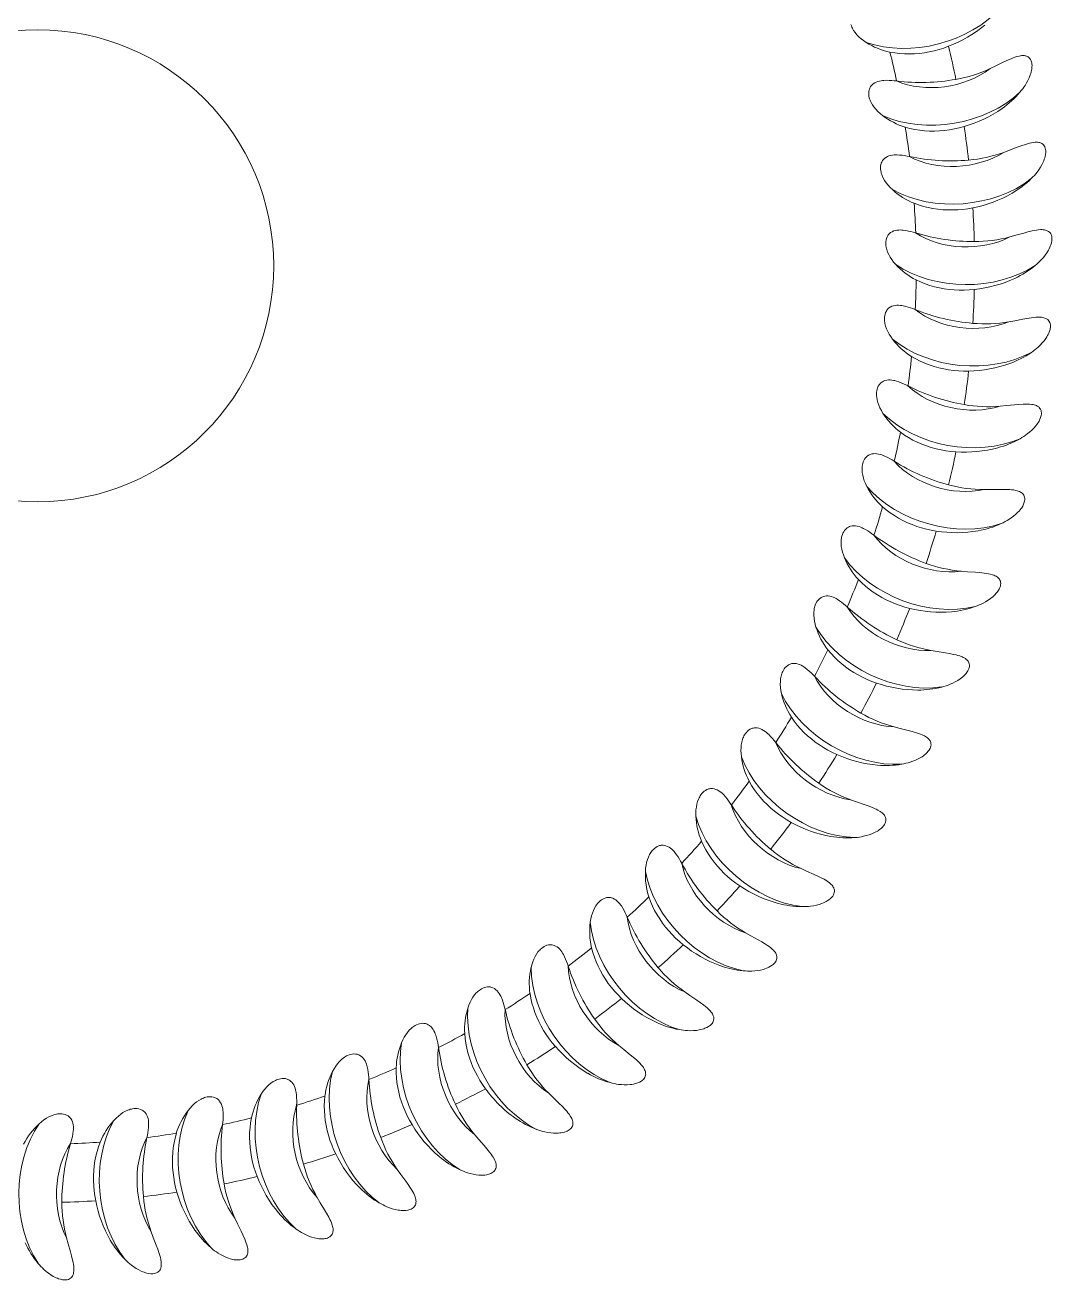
# Model space of a CAD drawing. Extents: x 89 to 513, y 1 to 440.
# Drawn here: x 447.86 to 478.71, y 159.52 to 197.23 of the extents above; entities that cross this region are included whole.
import ezdxf

# ---------------------------------------------------------------- set-up
doc = ezdxf.new("R2010")
doc.units = 0
doc.header["$LTSCALE"] = 7
doc.header["$MEASUREMENT"] = 0
doc.layers.add('8', color=252, linetype='CONTINUOUS', lineweight=15)

msp = doc.modelspace()

# ---------------------------------------------------------------- linework, layer by layer
at = {"layer": '8', "ltscale": 0.000105657}
for p, q in [((474.045, 195.547), (474.05, 195.546)), ((471.578, 177.661), (471.581, 177.658))]:
    msp.add_line(p, q, dxfattribs=at)
at = {"layer": '8', "ltscale": 0.000105788}
msp.add_line((474.431, 193.277), (474.435, 193.276), dxfattribs=at)
at = {"layer": '8', "ltscale": 0.000105541}
msp.add_line((474.618, 190.982), (474.622, 190.981), dxfattribs=at)
at = {"layer": '8', "ltscale": 0.000105795}
msp.add_line((474.604, 188.679), (474.607, 188.678), dxfattribs=at)
at = {"layer": '8', "ltscale": 0.000105772}
msp.add_line((474.389, 186.387), (474.393, 186.385), dxfattribs=at)
at = {"layer": '8', "ltscale": 0.000105599}
msp.add_line((473.975, 184.121), (473.978, 184.119), dxfattribs=at)
at = {"layer": '8', "ltscale": 0.000105629}
msp.add_line((473.365, 181.901), (473.369, 181.898), dxfattribs=at)
at = {"layer": '8', "ltscale": 0.000105635}
msp.add_line((472.564, 179.742), (472.568, 179.739), dxfattribs=at)
at = {"layer": '8', "ltscale": 0.00010566}
msp.add_line((470.415, 175.674), (470.417, 175.671), dxfattribs=at)
at = {"layer": '8', "ltscale": 0.00010554}
msp.add_line((469.082, 173.796), (469.085, 173.793), dxfattribs=at)
at = {"layer": '8', "ltscale": 0.000105645}
msp.add_line((467.591, 172.041), (467.593, 172.038), dxfattribs=at)
at = {"layer": '8', "ltscale": 0.000105614}
msp.add_line((465.953, 170.423), (465.955, 170.419), dxfattribs=at)
at = {"layer": '8', "ltscale": 0.000105854}
msp.add_line((464.18, 168.954), (464.182, 168.95), dxfattribs=at)
at = {"layer": '8', "ltscale": 0.000105665}
msp.add_line((462.286, 167.645), (462.287, 167.641), dxfattribs=at)
at = {"layer": '8', "ltscale": 0.000105819}
msp.add_line((460.285, 166.506), (460.285, 166.502), dxfattribs=at)
at = {"layer": '8', "ltscale": 0.000105631}
msp.add_line((458.192, 165.546), (458.192, 165.542), dxfattribs=at)
at = {"layer": '8', "ltscale": 0.000105532}
msp.add_line((456.023, 164.772), (456.023, 164.767), dxfattribs=at)
at = {"layer": '8', "ltscale": 0.000105612}
msp.add_line((453.795, 164.189), (453.795, 164.185), dxfattribs=at)
at = {"layer": '8', "ltscale": 0.000105749}
msp.add_line((451.525, 163.803), (451.525, 163.799), dxfattribs=at)
at = {"layer": '8', "ltscale": 0.000105595}
msp.add_line((449.23, 163.617), (449.229, 163.613), dxfattribs=at)
at = {"layer": '8'}
for points in [[(473.134, 196.706), (473.054, 196.76), (472.982, 196.816), (472.916, 196.875), (472.856, 196.937), (472.804, 197), (472.758, 197.066), (472.738, 197.1), (472.72, 197.135), (472.705, 197.168), (472.692, 197.201), (472.678, 197.246)], [(473.847, 196.415), (473.992, 196.39), (474.138, 196.372), (474.286, 196.362), (474.435, 196.359), (474.584, 196.364), (474.733, 196.375), (474.882, 196.394), (475.03, 196.419), (475.177, 196.452), (475.323, 196.491), (475.467, 196.536), (475.608, 196.588)], [(477.754, 195.206), (477.796, 195.258), (477.837, 195.311), (477.874, 195.362), (477.909, 195.415), (477.955, 195.49), (477.996, 195.566), (478.033, 195.645), (478.065, 195.728), (478.08, 195.774), (478.093, 195.821), (478.102, 195.86), (478.109, 195.899), (478.116, 195.959), (478.117, 196.02), (478.115, 196.05), (478.112, 196.079), (478.104, 196.118), (478.092, 196.155), (478.076, 196.19), (478.056, 196.22), (478.032, 196.247), (478.005, 196.268), (477.976, 196.285), (477.955, 196.293), (477.933, 196.3), (477.907, 196.305), (477.881, 196.309), (477.844, 196.31), (477.807, 196.308), (477.771, 196.304), (477.734, 196.297), (477.661, 196.279), (477.606, 196.261), (477.552, 196.242), (477.487, 196.216), (477.361, 196.16), (477.252, 196.108), (477.028, 195.999), (476.86, 195.919)], [(473.625, 194.511), (473.55, 194.572), (473.482, 194.634), (473.421, 194.699), (473.368, 194.765), (473.321, 194.833), (473.281, 194.903), (473.264, 194.938), (473.25, 194.974), (473.238, 195.008), (473.228, 195.043), (473.218, 195.089), (473.212, 195.135), (473.21, 195.182), (473.214, 195.23), (473.224, 195.28), (473.232, 195.305), (473.242, 195.33), (473.254, 195.354), (473.268, 195.378), (473.286, 195.402), (473.307, 195.426), (473.344, 195.459), (473.39, 195.49), (473.433, 195.511), (473.482, 195.53), (473.533, 195.544), (473.586, 195.554), (473.627, 195.56), (473.669, 195.564), (473.75, 195.567), (473.828, 195.565), (473.903, 195.561), (473.975, 195.555), (474.045, 195.547)], [(474.309, 194.159), (474.451, 194.121), (474.596, 194.091), (474.742, 194.068), (474.89, 194.052), (475.039, 194.043), (475.188, 194.042), (475.338, 194.048), (475.488, 194.06), (475.638, 194.08), (475.786, 194.106), (475.933, 194.139), (476.079, 194.178)], [(478.096, 192.614), (478.143, 192.662), (478.188, 192.711), (478.229, 192.759), (478.269, 192.809), (478.321, 192.879), (478.369, 192.952), (478.412, 193.027), (478.451, 193.106), (478.47, 193.151), (478.487, 193.197), (478.499, 193.235), (478.51, 193.274), (478.522, 193.333), (478.529, 193.393), (478.53, 193.423), (478.529, 193.453), (478.524, 193.492), (478.515, 193.53), (478.502, 193.566), (478.485, 193.598), (478.463, 193.627), (478.438, 193.65), (478.411, 193.669), (478.391, 193.68), (478.37, 193.688), (478.344, 193.696), (478.319, 193.701), (478.282, 193.706), (478.245, 193.707), (478.208, 193.706), (478.171, 193.703), (478.097, 193.691), (478.041, 193.678), (477.985, 193.663), (477.918, 193.643), (477.787, 193.598), (477.675, 193.556), (477.442, 193.467), (477.268, 193.402)], [(473.922, 192.282), (473.853, 192.349), (473.791, 192.417), (473.736, 192.486), (473.688, 192.557), (473.647, 192.629), (473.614, 192.702), (473.6, 192.739), (473.589, 192.776), (473.58, 192.811), (473.573, 192.846), (473.567, 192.892), (473.565, 192.939), (473.567, 192.986), (473.575, 193.034), (473.589, 193.082), (473.6, 193.106), (473.612, 193.131), (473.626, 193.153), (473.642, 193.176), (473.662, 193.199), (473.685, 193.221), (473.725, 193.25), (473.773, 193.277), (473.818, 193.295), (473.868, 193.309), (473.921, 193.319), (473.974, 193.324), (474.016, 193.326), (474.058, 193.326), (474.138, 193.322), (474.216, 193.314), (474.291, 193.303), (474.362, 193.291), (474.431, 193.277)], [(474.573, 191.871), (474.711, 191.821), (474.853, 191.778), (474.996, 191.743), (475.142, 191.714), (475.29, 191.693), (475.439, 191.678), (475.589, 191.671), (475.739, 191.67), (475.89, 191.676), (476.04, 191.689), (476.189, 191.709), (476.338, 191.736)], [(474.024, 190.035), (473.96, 190.107), (473.905, 190.181), (473.856, 190.255), (473.815, 190.329), (473.78, 190.404), (473.753, 190.48), (473.743, 190.518), (473.735, 190.556), (473.729, 190.592), (473.725, 190.627), (473.723, 190.674), (473.725, 190.721), (473.732, 190.768), (473.744, 190.814), (473.762, 190.861), (473.774, 190.884), (473.789, 190.908), (473.805, 190.929), (473.823, 190.95), (473.845, 190.971), (473.87, 190.991), (473.912, 191.017), (473.963, 191.039), (474.009, 191.053), (474.06, 191.063), (474.113, 191.068), (474.167, 191.069), (474.208, 191.067), (474.25, 191.064), (474.33, 191.053), (474.407, 191.038), (474.48, 191.02), (474.55, 191.002), (474.618, 190.982)], [(478.211, 190.002), (478.262, 190.046), (478.311, 190.091), (478.356, 190.135), (478.4, 190.181), (478.458, 190.247), (478.512, 190.315), (478.562, 190.386), (478.608, 190.462), (478.63, 190.505), (478.651, 190.548), (478.667, 190.585), (478.681, 190.623), (478.698, 190.681), (478.71, 190.74), (478.713, 190.77), (478.715, 190.8), (478.714, 190.839), (478.708, 190.878), (478.699, 190.915), (478.684, 190.949), (478.665, 190.979), (478.642, 191.004), (478.616, 191.026), (478.597, 191.038), (478.577, 191.048), (478.553, 191.058), (478.527, 191.066), (478.491, 191.074), (478.455, 191.078), (478.418, 191.08), (478.381, 191.08), (478.306, 191.075), (478.249, 191.067), (478.192, 191.057), (478.123, 191.043), (477.989, 191.009), (477.873, 190.978), (477.634, 190.909), (477.454, 190.859)], [(474.637, 189.569), (474.77, 189.507), (474.907, 189.452), (475.047, 189.404), (475.19, 189.363), (475.335, 189.329), (475.482, 189.301), (475.631, 189.281), (475.781, 189.267), (475.931, 189.26), (476.082, 189.26), (476.232, 189.267), (476.383, 189.28)], [(473.929, 187.788), (473.873, 187.865), (473.823, 187.943), (473.781, 188.021), (473.747, 188.099), (473.719, 188.177), (473.699, 188.255), (473.692, 188.293), (473.687, 188.332), (473.684, 188.368), (473.683, 188.404), (473.685, 188.451), (473.692, 188.497), (473.702, 188.543), (473.718, 188.589), (473.741, 188.634), (473.755, 188.656), (473.771, 188.677), (473.789, 188.697), (473.809, 188.717), (473.833, 188.736), (473.859, 188.753), (473.903, 188.776), (473.956, 188.793), (474.003, 188.803), (474.055, 188.808), (474.108, 188.809), (474.162, 188.805), (474.203, 188.8), (474.244, 188.793), (474.323, 188.775), (474.398, 188.753), (474.47, 188.73), (474.538, 188.705), (474.604, 188.679)], [(478.098, 187.39), (478.152, 187.429), (478.205, 187.47), (478.254, 187.51), (478.302, 187.552), (478.365, 187.612), (478.425, 187.676), (478.481, 187.742), (478.533, 187.813), (478.559, 187.854), (478.584, 187.896), (478.603, 187.932), (478.62, 187.968), (478.642, 188.024), (478.659, 188.082), (478.665, 188.111), (478.669, 188.141), (478.672, 188.18), (478.67, 188.219), (478.663, 188.257), (478.652, 188.292), (478.635, 188.323), (478.615, 188.351), (478.591, 188.375), (478.573, 188.388), (478.554, 188.4), (478.53, 188.412), (478.506, 188.422), (478.47, 188.433), (478.434, 188.441), (478.398, 188.446), (478.361, 188.449), (478.286, 188.45), (478.228, 188.448), (478.171, 188.443), (478.101, 188.434), (477.965, 188.413), (477.846, 188.391), (477.602, 188.344), (477.419, 188.31)], [(474.499, 187.27), (474.627, 187.197), (474.758, 187.13), (474.894, 187.07), (475.032, 187.017), (475.174, 186.97), (475.318, 186.93), (475.465, 186.896), (475.613, 186.87), (475.762, 186.85), (475.912, 186.837), (476.063, 186.83), (476.213, 186.831)], [(473.639, 185.557), (473.59, 185.64), (473.547, 185.722), (473.512, 185.803), (473.484, 185.883), (473.464, 185.963), (473.45, 186.043), (473.447, 186.082), (473.445, 186.121), (473.446, 186.157), (473.448, 186.192), (473.454, 186.239), (473.464, 186.285), (473.479, 186.33), (473.499, 186.373), (473.525, 186.416), (473.541, 186.437), (473.559, 186.457), (473.579, 186.476), (473.601, 186.493), (473.626, 186.51), (473.654, 186.525), (473.7, 186.544), (473.753, 186.557), (473.802, 186.562), (473.853, 186.563), (473.906, 186.559), (473.959, 186.551), (474, 186.542), (474.041, 186.531), (474.118, 186.506), (474.19, 186.478), (474.26, 186.448), (474.325, 186.418), (474.389, 186.387)], [(477.758, 184.798), (477.815, 184.832), (477.871, 184.868), (477.923, 184.904), (477.975, 184.941), (478.043, 184.996), (478.108, 185.054), (478.17, 185.115), (478.228, 185.182), (478.258, 185.22), (478.286, 185.259), (478.308, 185.293), (478.328, 185.328), (478.355, 185.382), (478.377, 185.438), (478.385, 185.467), (478.392, 185.496), (478.398, 185.535), (478.399, 185.574), (478.396, 185.612), (478.388, 185.648), (478.374, 185.681), (478.356, 185.71), (478.334, 185.736), (478.318, 185.751), (478.3, 185.764), (478.277, 185.779), (478.254, 185.791), (478.219, 185.804), (478.184, 185.815), (478.148, 185.824), (478.112, 185.83), (478.037, 185.838), (477.979, 185.84), (477.922, 185.84), (477.851, 185.838), (477.714, 185.828), (477.594, 185.817), (477.346, 185.791), (477.161, 185.773)], [(474.162, 184.992), (474.283, 184.908), (474.408, 184.83), (474.537, 184.758), (474.671, 184.693), (474.808, 184.634), (474.948, 184.582), (475.091, 184.536), (475.236, 184.496), (475.383, 184.463), (475.532, 184.437), (475.681, 184.417), (475.831, 184.405)], [(473.156, 183.361), (473.114, 183.447), (473.079, 183.532), (473.051, 183.616), (473.03, 183.699), (473.017, 183.781), (473.01, 183.86), (473.01, 183.9), (473.012, 183.939), (473.015, 183.975), (473.021, 184.01), (473.031, 184.056), (473.045, 184.1), (473.064, 184.144), (473.087, 184.186), (473.117, 184.226), (473.135, 184.246), (473.155, 184.264), (473.176, 184.281), (473.199, 184.297), (473.226, 184.311), (473.255, 184.324), (473.302, 184.338), (473.357, 184.346), (473.405, 184.348), (473.457, 184.344), (473.509, 184.335), (473.562, 184.322), (473.601, 184.31), (473.641, 184.296), (473.715, 184.264), (473.785, 184.23), (473.852, 184.194), (473.914, 184.158), (473.975, 184.121)], [(477.192, 182.245), (477.252, 182.274), (477.311, 182.305), (477.367, 182.336), (477.421, 182.369), (477.494, 182.418), (477.564, 182.469), (477.631, 182.526), (477.694, 182.586), (477.727, 182.622), (477.759, 182.659), (477.783, 182.691), (477.807, 182.724), (477.838, 182.775), (477.865, 182.829), (477.876, 182.857), (477.885, 182.886), (477.895, 182.924), (477.899, 182.962), (477.899, 183.001), (477.894, 183.037), (477.883, 183.071), (477.868, 183.102), (477.849, 183.129), (477.833, 183.146), (477.817, 183.161), (477.795, 183.177), (477.773, 183.191), (477.74, 183.208), (477.706, 183.221), (477.671, 183.233), (477.635, 183.242), (477.561, 183.257), (477.504, 183.264), (477.447, 183.269), (477.377, 183.273), (477.239, 183.276), (477.119, 183.275), (476.869, 183.27), (476.683, 183.269)], [(473.628, 182.752), (473.74, 182.658), (473.858, 182.569), (473.981, 182.486), (474.108, 182.41), (474.24, 182.339), (474.375, 182.274), (474.513, 182.216), (474.654, 182.164), (474.798, 182.119), (474.943, 182.08), (475.091, 182.047), (475.239, 182.021)], [(472.483, 181.214), (472.449, 181.304), (472.421, 181.392), (472.401, 181.478), (472.387, 181.563), (472.381, 181.645), (472.381, 181.725), (472.385, 181.764), (472.39, 181.803), (472.396, 181.838), (472.405, 181.873), (472.419, 181.918), (472.437, 181.961), (472.46, 182.003), (472.487, 182.043), (472.52, 182.08), (472.539, 182.098), (472.561, 182.115), (472.583, 182.129), (472.608, 182.143), (472.635, 182.155), (472.666, 182.165), (472.714, 182.175), (472.769, 182.179), (472.817, 182.176), (472.868, 182.168), (472.92, 182.155), (472.971, 182.137), (473.01, 182.121), (473.048, 182.104), (473.119, 182.066), (473.186, 182.026), (473.249, 181.984), (473.308, 181.943), (473.365, 181.901)], [(476.407, 179.752), (476.469, 179.775), (476.531, 179.801), (476.589, 179.827), (476.646, 179.855), (476.722, 179.897), (476.796, 179.943), (476.868, 179.993), (476.937, 180.048), (476.973, 180.08), (477.007, 180.114), (477.035, 180.144), (477.061, 180.174), (477.096, 180.223), (477.128, 180.275), (477.141, 180.301), (477.153, 180.329), (477.166, 180.366), (477.174, 180.404), (477.177, 180.442), (477.175, 180.479), (477.167, 180.514), (477.155, 180.546), (477.138, 180.575), (477.124, 180.593), (477.109, 180.609), (477.089, 180.627), (477.068, 180.643), (477.037, 180.662), (477.004, 180.679), (476.97, 180.694), (476.935, 180.706), (476.863, 180.727), (476.806, 180.739), (476.749, 180.749), (476.68, 180.759), (476.543, 180.774), (476.423, 180.784), (476.174, 180.801), (475.989, 180.816)], [(472.9, 180.567), (473.004, 180.463), (473.114, 180.365), (473.229, 180.272), (473.349, 180.184), (473.474, 180.102), (473.603, 180.026), (473.735, 179.956), (473.871, 179.892), (474.011, 179.834), (474.152, 179.783), (474.296, 179.737), (474.442, 179.699)], [(471.626, 179.135), (471.599, 179.227), (471.58, 179.318), (471.567, 179.405), (471.561, 179.49), (471.561, 179.573), (471.569, 179.653), (471.576, 179.691), (471.584, 179.73), (471.594, 179.764), (471.605, 179.798), (471.623, 179.841), (471.645, 179.883), (471.671, 179.922), (471.702, 179.96), (471.738, 179.994), (471.759, 180.01), (471.782, 180.025), (471.805, 180.038), (471.831, 180.049), (471.859, 180.059), (471.891, 180.066), (471.94, 180.072), (471.995, 180.071), (472.043, 180.064), (472.093, 180.051), (472.143, 180.034), (472.192, 180.012), (472.229, 179.993), (472.266, 179.972), (472.334, 179.928), (472.397, 179.882), (472.456, 179.835), (472.511, 179.789), (472.564, 179.742)], [(471.985, 178.454), (472.079, 178.341), (472.18, 178.234), (472.287, 178.131), (472.399, 178.033), (472.516, 177.941), (472.638, 177.854), (472.764, 177.772), (472.894, 177.697), (473.027, 177.627), (473.164, 177.563), (473.303, 177.506), (473.445, 177.454)], [(475.407, 177.336), (475.471, 177.354), (475.535, 177.374), (475.595, 177.395), (475.654, 177.418), (475.734, 177.453), (475.812, 177.492), (475.887, 177.536), (475.961, 177.585), (475.999, 177.614), (476.037, 177.645), (476.067, 177.672), (476.095, 177.7), (476.135, 177.745), (476.171, 177.794), (476.187, 177.82), (476.201, 177.846), (476.216, 177.882), (476.228, 177.919), (476.235, 177.957), (476.236, 177.993), (476.231, 178.029), (476.221, 178.062), (476.207, 178.092), (476.195, 178.111), (476.181, 178.129), (476.163, 178.148), (476.143, 178.166), (476.114, 178.188), (476.083, 178.208), (476.05, 178.225), (476.016, 178.241), (475.946, 178.268), (475.891, 178.285), (475.835, 178.3), (475.767, 178.316), (475.632, 178.342), (475.513, 178.362), (475.267, 178.401), (475.083, 178.432)], [(470.59, 177.138), (470.572, 177.233), (470.56, 177.324), (470.555, 177.412), (470.557, 177.498), (470.564, 177.58), (470.579, 177.659), (470.589, 177.697), (470.601, 177.734), (470.613, 177.768), (470.628, 177.801), (470.65, 177.842), (470.675, 177.882), (470.704, 177.919), (470.738, 177.953), (470.777, 177.985), (470.799, 177.999), (470.823, 178.011), (470.848, 178.022), (470.875, 178.031), (470.904, 178.038), (470.935, 178.043), (470.985, 178.045), (471.04, 178.038), (471.087, 178.027), (471.136, 178.01), (471.184, 177.988), (471.231, 177.962), (471.266, 177.94), (471.301, 177.916), (471.365, 177.867), (471.423, 177.815), (471.478, 177.763), (471.529, 177.712), (471.578, 177.661)], [(469.385, 175.239), (469.375, 175.335), (469.371, 175.427), (469.374, 175.516), (469.383, 175.6), (469.398, 175.682), (469.419, 175.759), (469.432, 175.796), (469.447, 175.832), (469.463, 175.865), (469.48, 175.896), (469.505, 175.935), (469.534, 175.973), (469.566, 176.007), (469.603, 176.038), (469.645, 176.066), (469.668, 176.078), (469.693, 176.089), (469.718, 176.097), (469.746, 176.104), (469.775, 176.109), (469.807, 176.111), (469.857, 176.108), (469.911, 176.097), (469.957, 176.082), (470.004, 176.061), (470.051, 176.034), (470.095, 176.004), (470.128, 175.979), (470.161, 175.952), (470.22, 175.897), (470.274, 175.841), (470.324, 175.785), (470.37, 175.73), (470.415, 175.674)], [(470.889, 176.428), (470.973, 176.308), (471.064, 176.192), (471.161, 176.08), (471.264, 175.973), (471.373, 175.871), (471.487, 175.774), (471.605, 175.682), (471.728, 175.595), (471.855, 175.514), (471.985, 175.438), (472.119, 175.369), (472.256, 175.305)], [(474.201, 175.016), (474.266, 175.029), (474.331, 175.043), (474.393, 175.059), (474.454, 175.077), (474.536, 175.105), (474.617, 175.137), (474.696, 175.174), (474.774, 175.216), (474.815, 175.242), (474.855, 175.269), (474.887, 175.294), (474.918, 175.319), (474.962, 175.361), (475.001, 175.406), (475.019, 175.43), (475.036, 175.455), (475.054, 175.49), (475.069, 175.526), (475.079, 175.563), (475.083, 175.599), (475.082, 175.635), (475.075, 175.669), (475.063, 175.7), (475.053, 175.72), (475.041, 175.739), (475.024, 175.76), (475.006, 175.779), (474.979, 175.804), (474.95, 175.826), (474.919, 175.846), (474.886, 175.865), (474.819, 175.898), (474.765, 175.92), (474.711, 175.939), (474.645, 175.961), (474.512, 176), (474.396, 176.03), (474.154, 176.09), (473.974, 176.137)], [(468.019, 173.453), (468.017, 173.549), (468.021, 173.641), (468.032, 173.729), (468.048, 173.813), (468.07, 173.892), (468.098, 173.967), (468.114, 174.003), (468.132, 174.038), (468.151, 174.069), (468.17, 174.098), (468.199, 174.136), (468.231, 174.17), (468.266, 174.202), (468.305, 174.23), (468.35, 174.254), (468.374, 174.264), (468.4, 174.272), (468.426, 174.278), (468.453, 174.283), (468.483, 174.285), (468.515, 174.284), (468.564, 174.277), (468.617, 174.261), (468.662, 174.242), (468.707, 174.217), (468.751, 174.187), (468.793, 174.153), (468.824, 174.125), (468.853, 174.095), (468.908, 174.035), (468.957, 173.975), (469.002, 173.914), (469.043, 173.855), (469.082, 173.796)], [(469.62, 174.506), (469.694, 174.379), (469.774, 174.256), (469.861, 174.136), (469.955, 174.02), (470.054, 173.909), (470.159, 173.802), (470.269, 173.7), (470.384, 173.603), (470.503, 173.511), (470.627, 173.424), (470.754, 173.343), (470.885, 173.268)], [(472.797, 172.811), (472.863, 172.817), (472.929, 172.826), (472.992, 172.837), (473.054, 172.849), (473.139, 172.87), (473.222, 172.894), (473.304, 172.924), (473.385, 172.96), (473.428, 172.982), (473.47, 173.006), (473.504, 173.027), (473.537, 173.05), (473.585, 173.088), (473.628, 173.129), (473.648, 173.152), (473.667, 173.175), (473.688, 173.208), (473.706, 173.243), (473.719, 173.279), (473.727, 173.315), (473.728, 173.35), (473.724, 173.384), (473.715, 173.417), (473.707, 173.438), (473.696, 173.457), (473.682, 173.48), (473.666, 173.501), (473.641, 173.528), (473.613, 173.552), (473.584, 173.575), (473.554, 173.596), (473.489, 173.635), (473.438, 173.661), (473.386, 173.686), (473.321, 173.714), (473.192, 173.763), (473.079, 173.803), (472.844, 173.885), (472.668, 173.947)], [(468.189, 172.702), (468.251, 172.569), (468.321, 172.439), (468.397, 172.312), (468.48, 172.188), (468.569, 172.069), (468.664, 171.953), (468.765, 171.842), (468.871, 171.735), (468.982, 171.633), (469.097, 171.536), (469.217, 171.445), (469.341, 171.358)], [(466.502, 171.792), (466.508, 171.888), (466.521, 171.979), (466.539, 172.066), (466.562, 172.148), (466.591, 172.225), (466.626, 172.298), (466.645, 172.332), (466.666, 172.365), (466.687, 172.394), (466.709, 172.422), (466.741, 172.457), (466.776, 172.488), (466.814, 172.516), (466.855, 172.541), (466.901, 172.561), (466.926, 172.569), (466.953, 172.575), (466.979, 172.579), (467.007, 172.581), (467.037, 172.58), (467.069, 172.577), (467.117, 172.565), (467.169, 172.545), (467.211, 172.522), (467.254, 172.493), (467.295, 172.459), (467.334, 172.422), (467.362, 172.392), (467.389, 172.359), (467.438, 172.295), (467.482, 172.23), (467.521, 172.166), (467.557, 172.104), (467.591, 172.041)], [(471.206, 170.736), (471.272, 170.737), (471.339, 170.74), (471.402, 170.745), (471.466, 170.752), (471.552, 170.765), (471.637, 170.782), (471.721, 170.805), (471.805, 170.833), (471.85, 170.851), (471.894, 170.872), (471.93, 170.89), (471.964, 170.91), (472.015, 170.943), (472.062, 170.981), (472.084, 171.002), (472.104, 171.023), (472.129, 171.054), (472.149, 171.087), (472.166, 171.122), (472.176, 171.157), (472.181, 171.192), (472.18, 171.227), (472.174, 171.26), (472.167, 171.281), (472.158, 171.302), (472.146, 171.325), (472.131, 171.348), (472.109, 171.377), (472.084, 171.404), (472.057, 171.429), (472.028, 171.453), (471.967, 171.497), (471.919, 171.528), (471.869, 171.557), (471.807, 171.59), (471.683, 171.65), (471.574, 171.7), (471.346, 171.802), (471.177, 171.879)], [(464.846, 170.27), (464.861, 170.365), (464.881, 170.455), (464.907, 170.539), (464.937, 170.619), (464.973, 170.694), (465.013, 170.763), (465.036, 170.795), (465.06, 170.826), (465.083, 170.854), (465.108, 170.879), (465.142, 170.911), (465.18, 170.939), (465.22, 170.964), (465.263, 170.985), (465.311, 171.001), (465.337, 171.007), (465.364, 171.011), (465.39, 171.012), (465.418, 171.012), (465.448, 171.008), (465.48, 171.002), (465.526, 170.987), (465.576, 170.962), (465.616, 170.936), (465.657, 170.903), (465.695, 170.865), (465.73, 170.825), (465.756, 170.792), (465.78, 170.758), (465.823, 170.689), (465.86, 170.621), (465.894, 170.554), (465.925, 170.488), (465.953, 170.423)], [(466.606, 171.029), (466.657, 170.891), (466.714, 170.755), (466.779, 170.622), (466.851, 170.492), (466.93, 170.365), (467.014, 170.242), (467.105, 170.122), (467.201, 170.007), (467.303, 169.896), (467.409, 169.789), (467.521, 169.687), (467.636, 169.59)], [(469.44, 168.808), (469.506, 168.803), (469.573, 168.8), (469.636, 168.799), (469.7, 168.801), (469.787, 168.806), (469.873, 168.816), (469.959, 168.832), (470.045, 168.852), (470.091, 168.867), (470.137, 168.883), (470.174, 168.898), (470.211, 168.915), (470.264, 168.944), (470.314, 168.977), (470.338, 168.996), (470.36, 169.016), (470.387, 169.044), (470.411, 169.076), (470.43, 169.109), (470.443, 169.143), (470.451, 169.177), (470.453, 169.212), (470.45, 169.245), (470.445, 169.267), (470.438, 169.289), (470.428, 169.313), (470.416, 169.337), (470.396, 169.367), (470.373, 169.396), (470.348, 169.424), (470.322, 169.45), (470.265, 169.499), (470.219, 169.534), (470.172, 169.567), (470.113, 169.606), (469.995, 169.677), (469.891, 169.736), (469.673, 169.857), (469.511, 169.949)], [(463.064, 168.898), (463.087, 168.991), (463.115, 169.079), (463.148, 169.161), (463.185, 169.238), (463.227, 169.309), (463.274, 169.374), (463.299, 169.405), (463.325, 169.433), (463.351, 169.459), (463.378, 169.482), (463.415, 169.511), (463.455, 169.536), (463.497, 169.557), (463.542, 169.574), (463.591, 169.586), (463.617, 169.589), (463.644, 169.591), (463.671, 169.59), (463.699, 169.587), (463.728, 169.581), (463.759, 169.572), (463.804, 169.552), (463.851, 169.524), (463.889, 169.494), (463.926, 169.458), (463.961, 169.417), (463.993, 169.374), (464.015, 169.339), (464.036, 169.302), (464.073, 169.23), (464.105, 169.159), (464.133, 169.089), (464.157, 169.021), (464.18, 168.954)], [(464.883, 169.501), (464.922, 169.359), (464.967, 169.219), (465.021, 169.08), (465.081, 168.945), (465.148, 168.811), (465.222, 168.681), (465.301, 168.554), (465.387, 168.43), (465.479, 168.311), (465.576, 168.195), (465.678, 168.084), (465.784, 167.978)], [(461.169, 167.686), (461.2, 167.777), (461.236, 167.862), (461.275, 167.941), (461.319, 168.014), (461.367, 168.082), (461.419, 168.143), (461.447, 168.171), (461.476, 168.197), (461.504, 168.22), (461.532, 168.241), (461.572, 168.266), (461.614, 168.288), (461.658, 168.305), (461.704, 168.318), (461.754, 168.326), (461.78, 168.327), (461.807, 168.326), (461.834, 168.323), (461.861, 168.317), (461.89, 168.309), (461.92, 168.297), (461.963, 168.274), (462.008, 168.241), (462.043, 168.208), (462.077, 168.169), (462.108, 168.125), (462.136, 168.079), (462.155, 168.042), (462.173, 168.004), (462.204, 167.93), (462.229, 167.856), (462.25, 167.784), (462.269, 167.714), (462.286, 167.645)], [(467.513, 167.041), (467.579, 167.03), (467.644, 167.022), (467.708, 167.015), (467.771, 167.011), (467.858, 167.009), (467.946, 167.012), (468.032, 167.019), (468.12, 167.033), (468.167, 167.043), (468.214, 167.055), (468.252, 167.067), (468.29, 167.08), (468.346, 167.104), (468.399, 167.133), (468.424, 167.15), (468.448, 167.168), (468.477, 167.194), (468.503, 167.223), (468.525, 167.254), (468.542, 167.287), (468.552, 167.321), (468.558, 167.355), (468.557, 167.388), (468.554, 167.411), (468.549, 167.433), (468.541, 167.458), (468.531, 167.483), (468.514, 167.515), (468.494, 167.546), (468.471, 167.575), (468.447, 167.604), (468.395, 167.658), (468.352, 167.697), (468.308, 167.734), (468.253, 167.777), (468.142, 167.858), (468.043, 167.927), (467.836, 168.066), (467.683, 168.172)], [(463.034, 168.128), (463.06, 167.984), (463.093, 167.84), (463.134, 167.698), (463.182, 167.557), (463.238, 167.418), (463.299, 167.282), (463.368, 167.149), (463.443, 167.018), (463.523, 166.891), (463.61, 166.767), (463.702, 166.648), (463.799, 166.533)], [(459.176, 166.644), (459.215, 166.732), (459.257, 166.814), (459.304, 166.889), (459.354, 166.958), (459.408, 167.021), (459.465, 167.077), (459.495, 167.103), (459.526, 167.126), (459.555, 167.147), (459.586, 167.165), (459.628, 167.187), (459.671, 167.205), (459.716, 167.218), (459.764, 167.227), (459.814, 167.23), (459.84, 167.229), (459.867, 167.226), (459.893, 167.221), (459.92, 167.213), (459.948, 167.202), (459.977, 167.188), (460.018, 167.161), (460.06, 167.124), (460.092, 167.088), (460.122, 167.046), (460.149, 167), (460.173, 166.952), (460.189, 166.913), (460.204, 166.874), (460.227, 166.797), (460.246, 166.721), (460.261, 166.647), (460.274, 166.576), (460.285, 166.506)], [(461.072, 166.922), (461.085, 166.776), (461.106, 166.63), (461.134, 166.485), (461.17, 166.34), (461.213, 166.197), (461.263, 166.056), (461.319, 165.917), (461.382, 165.781), (461.452, 165.647), (461.527, 165.516), (461.608, 165.389), (461.695, 165.266)], [(457.099, 165.78), (457.145, 165.864), (457.195, 165.942), (457.248, 166.013), (457.304, 166.077), (457.363, 166.135), (457.425, 166.186), (457.457, 166.209), (457.49, 166.23), (457.521, 166.248), (457.553, 166.263), (457.597, 166.281), (457.641, 166.295), (457.688, 166.305), (457.736, 166.31), (457.786, 166.308), (457.812, 166.305), (457.839, 166.299), (457.864, 166.292), (457.89, 166.282), (457.917, 166.268), (457.945, 166.252), (457.983, 166.221), (458.022, 166.181), (458.051, 166.142), (458.077, 166.098), (458.1, 166.05), (458.119, 166), (458.132, 165.96), (458.143, 165.919), (458.16, 165.84), (458.172, 165.763), (458.181, 165.688), (458.187, 165.616), (458.192, 165.546)], [(465.439, 165.449), (465.504, 165.432), (465.569, 165.418), (465.631, 165.406), (465.694, 165.396), (465.781, 165.387), (465.868, 165.382), (465.955, 165.382), (466.043, 165.387), (466.091, 165.393), (466.139, 165.401), (466.178, 165.41), (466.217, 165.42), (466.274, 165.439), (466.33, 165.464), (466.356, 165.478), (466.381, 165.494), (466.413, 165.517), (466.442, 165.544), (466.466, 165.573), (466.485, 165.604), (466.499, 165.637), (466.507, 165.67), (466.51, 165.704), (466.509, 165.726), (466.506, 165.749), (466.5, 165.775), (466.492, 165.8), (466.477, 165.834), (466.46, 165.866), (466.441, 165.898), (466.419, 165.928), (466.372, 165.986), (466.333, 166.029), (466.292, 166.07), (466.241, 166.118), (466.137, 166.208), (466.044, 166.285), (465.85, 166.442), (465.707, 166.56)], [(454.955, 165.1), (455.009, 165.18), (455.065, 165.253), (455.124, 165.319), (455.185, 165.379), (455.249, 165.431), (455.315, 165.477), (455.349, 165.496), (455.384, 165.514), (455.416, 165.529), (455.45, 165.542), (455.495, 165.556), (455.54, 165.566), (455.587, 165.572), (455.635, 165.572), (455.685, 165.567), (455.711, 165.561), (455.737, 165.553), (455.762, 165.543), (455.787, 165.531), (455.813, 165.515), (455.839, 165.496), (455.875, 165.462), (455.909, 165.419), (455.935, 165.378), (455.957, 165.332), (455.976, 165.282), (455.991, 165.23), (456, 165.189), (456.007, 165.148), (456.017, 165.068), (456.023, 164.99), (456.025, 164.915), (456.025, 164.842), (456.023, 164.772)], [(459.013, 165.892), (459.013, 165.745), (459.021, 165.598), (459.036, 165.45), (459.059, 165.303), (459.09, 165.157), (459.127, 165.012), (459.171, 164.869), (459.222, 164.727), (459.28, 164.588), (459.343, 164.452), (459.413, 164.318), (459.489, 164.187)], [(452.76, 164.61), (452.82, 164.685), (452.883, 164.753), (452.947, 164.813), (453.013, 164.867), (453.081, 164.914), (453.151, 164.953), (453.187, 164.97), (453.223, 164.985), (453.257, 164.997), (453.291, 165.007), (453.337, 165.017), (453.384, 165.023), (453.431, 165.025), (453.479, 165.021), (453.528, 165.011), (453.553, 165.003), (453.578, 164.993), (453.602, 164.981), (453.626, 164.966), (453.651, 164.949), (453.675, 164.927), (453.707, 164.891), (453.738, 164.845), (453.76, 164.801), (453.778, 164.753), (453.793, 164.702), (453.803, 164.649), (453.809, 164.608), (453.812, 164.566), (453.815, 164.485), (453.814, 164.407), (453.81, 164.332), (453.803, 164.26), (453.795, 164.189)], [(456.871, 165.045), (456.858, 164.898), (456.853, 164.751), (456.856, 164.603), (456.866, 164.455), (456.884, 164.306), (456.908, 164.159), (456.94, 164.012), (456.978, 163.867), (457.023, 163.723), (457.075, 163.581), (457.133, 163.442), (457.197, 163.305)], [(463.235, 164.043), (463.297, 164.021), (463.361, 164.001), (463.422, 163.984), (463.484, 163.969), (463.569, 163.952), (463.655, 163.939), (463.742, 163.932), (463.83, 163.93), (463.879, 163.931), (463.927, 163.935), (463.967, 163.94), (464.007, 163.947), (464.066, 163.961), (464.123, 163.981), (464.15, 163.992), (464.177, 164.006), (464.211, 164.027), (464.241, 164.05), (464.268, 164.078), (464.29, 164.107), (464.307, 164.138), (464.318, 164.171), (464.323, 164.204), (464.324, 164.227), (464.323, 164.249), (464.32, 164.275), (464.314, 164.301), (464.302, 164.336), (464.288, 164.37), (464.271, 164.403), (464.253, 164.435), (464.21, 164.497), (464.175, 164.543), (464.138, 164.587), (464.091, 164.64), (463.996, 164.739), (463.91, 164.823), (463.731, 164.997), (463.598, 165.127)], [(448.284, 164.211), (448.356, 164.274), (448.429, 164.33), (448.503, 164.379), (448.578, 164.42), (448.653, 164.454), (448.729, 164.481), (448.767, 164.492), (448.805, 164.5), (448.84, 164.506), (448.876, 164.51), (448.923, 164.512), (448.969, 164.51), (449.016, 164.503), (449.063, 164.491), (449.11, 164.472), (449.133, 164.46), (449.156, 164.446), (449.178, 164.43), (449.199, 164.411), (449.22, 164.39), (449.239, 164.365), (449.265, 164.323), (449.288, 164.272), (449.302, 164.226), (449.311, 164.175), (449.316, 164.122), (449.317, 164.068), (449.316, 164.026), (449.312, 163.985), (449.301, 163.905), (449.286, 163.828), (449.269, 163.755), (449.25, 163.685), (449.23, 163.617)], [(450.53, 164.313), (450.597, 164.382), (450.665, 164.444), (450.735, 164.499), (450.805, 164.547), (450.877, 164.587), (450.95, 164.621), (450.987, 164.634), (451.024, 164.646), (451.059, 164.655), (451.094, 164.662), (451.141, 164.668), (451.188, 164.67), (451.235, 164.667), (451.282, 164.659), (451.331, 164.645), (451.355, 164.635), (451.379, 164.623), (451.402, 164.609), (451.425, 164.592), (451.447, 164.572), (451.469, 164.549), (451.499, 164.51), (451.525, 164.461), (451.543, 164.416), (451.557, 164.366), (451.567, 164.314), (451.573, 164.261), (451.575, 164.219), (451.575, 164.177), (451.571, 164.096), (451.563, 164.019), (451.552, 163.944), (451.539, 163.873), (451.525, 163.803)], [(454.664, 164.387), (454.638, 164.243), (454.621, 164.096), (454.61, 163.949), (454.608, 163.8), (454.612, 163.651), (454.624, 163.502), (454.642, 163.353), (454.668, 163.205), (454.7, 163.057), (454.739, 162.912), (454.785, 162.768), (454.837, 162.626)], [(450.12, 163.661), (450.07, 163.523), (450.027, 163.382), (449.991, 163.238), (449.963, 163.093), (449.941, 162.945), (449.927, 162.796), (449.919, 162.646), (449.919, 162.496), (449.925, 162.345), (449.938, 162.195), (449.958, 162.045), (449.984, 161.897)], [(452.408, 163.925), (452.37, 163.783), (452.339, 163.639), (452.316, 163.493), (452.301, 163.345), (452.292, 163.196), (452.291, 163.046), (452.296, 162.896), (452.309, 162.746), (452.328, 162.597), (452.354, 162.449), (452.387, 162.301), (452.426, 162.156)], [(460.916, 162.835), (460.976, 162.808), (461.038, 162.783), (461.097, 162.76), (461.158, 162.74), (461.241, 162.715), (461.326, 162.695), (461.412, 162.68), (461.5, 162.67), (461.548, 162.668), (461.597, 162.667), (461.637, 162.669), (461.677, 162.672), (461.737, 162.681), (461.795, 162.695), (461.824, 162.705), (461.852, 162.716), (461.887, 162.734), (461.92, 162.755), (461.949, 162.779), (461.973, 162.807), (461.992, 162.837), (462.006, 162.868), (462.015, 162.901), (462.017, 162.923), (462.018, 162.945), (462.017, 162.972), (462.013, 162.998), (462.005, 163.034), (461.994, 163.069), (461.98, 163.103), (461.964, 163.137), (461.928, 163.203), (461.896, 163.251), (461.863, 163.299), (461.821, 163.355), (461.735, 163.462), (461.657, 163.554), (461.493, 163.742), (461.373, 163.883)], [(458.501, 161.834), (458.559, 161.802), (458.618, 161.771), (458.675, 161.743), (458.733, 161.718), (458.814, 161.686), (458.897, 161.658), (458.981, 161.636), (459.068, 161.619), (459.116, 161.612), (459.164, 161.607), (459.204, 161.605), (459.245, 161.605), (459.305, 161.609), (459.365, 161.618), (459.394, 161.625), (459.422, 161.634), (459.459, 161.648), (459.494, 161.666), (459.525, 161.688), (459.551, 161.713), (459.573, 161.742), (459.59, 161.772), (459.601, 161.803), (459.606, 161.825), (459.608, 161.848), (459.609, 161.874), (459.608, 161.901), (459.603, 161.937), (459.595, 161.973), (459.584, 162.008), (459.571, 162.043), (459.541, 162.112), (459.514, 162.163), (459.485, 162.213), (459.448, 162.273), (459.371, 162.387), (459.301, 162.485), (459.155, 162.687), (459.047, 162.838)], [(456.007, 161.047), (456.062, 161.01), (456.118, 160.974), (456.173, 160.941), (456.229, 160.911), (456.307, 160.872), (456.387, 160.838), (456.469, 160.808), (456.554, 160.783), (456.601, 160.772), (456.649, 160.763), (456.688, 160.758), (456.729, 160.754), (456.789, 160.753), (456.849, 160.757), (456.879, 160.761), (456.908, 160.767), (456.946, 160.778), (456.982, 160.793), (457.015, 160.813), (457.044, 160.835), (457.068, 160.861), (457.087, 160.89), (457.101, 160.921), (457.107, 160.942), (457.112, 160.964), (457.116, 160.991), (457.116, 161.017), (457.115, 161.054), (457.11, 161.09), (457.102, 161.126), (457.092, 161.162), (457.068, 161.233), (457.045, 161.287), (457.021, 161.339), (456.989, 161.401), (456.923, 161.522), (456.862, 161.626), (456.733, 161.839), (456.639, 162)], [(453.455, 160.48), (453.506, 160.438), (453.559, 160.398), (453.611, 160.361), (453.664, 160.325), (453.738, 160.28), (453.815, 160.239), (453.894, 160.202), (453.976, 160.17), (454.022, 160.155), (454.069, 160.142), (454.108, 160.133), (454.148, 160.126), (454.208, 160.119), (454.268, 160.118), (454.298, 160.119), (454.328, 160.123), (454.367, 160.131), (454.404, 160.143), (454.438, 160.159), (454.469, 160.179), (454.495, 160.203), (454.517, 160.23), (454.533, 160.259), (454.542, 160.28), (454.548, 160.301), (454.554, 160.327), (454.557, 160.354), (454.559, 160.391), (454.557, 160.427), (454.552, 160.464), (454.546, 160.501), (454.527, 160.573), (454.51, 160.628), (454.49, 160.683), (454.464, 160.748), (454.408, 160.874), (454.357, 160.982), (454.247, 161.206), (454.167, 161.375)], [(448.251, 160.023), (448.294, 159.973), (448.339, 159.924), (448.384, 159.878), (448.43, 159.834), (448.495, 159.777), (448.564, 159.723), (448.635, 159.673), (448.71, 159.627), (448.753, 159.604), (448.797, 159.583), (448.834, 159.568), (448.872, 159.554), (448.93, 159.537), (448.989, 159.525), (449.019, 159.521), (449.049, 159.52), (449.088, 159.521), (449.127, 159.526), (449.164, 159.536), (449.197, 159.551), (449.227, 159.57), (449.253, 159.592), (449.274, 159.618), (449.286, 159.637), (449.297, 159.657), (449.307, 159.682), (449.315, 159.707), (449.322, 159.743), (449.327, 159.78), (449.329, 159.817), (449.329, 159.854), (449.323, 159.929), (449.315, 159.986), (449.306, 160.043), (449.291, 160.112), (449.258, 160.246), (449.226, 160.361), (449.157, 160.601), (449.108, 160.78)], [(450.863, 160.138), (450.911, 160.092), (450.96, 160.047), (451.008, 160.005), (451.058, 159.966), (451.128, 159.914), (451.201, 159.866), (451.276, 159.822), (451.355, 159.783), (451.4, 159.764), (451.445, 159.748), (451.484, 159.735), (451.522, 159.725), (451.581, 159.713), (451.642, 159.706), (451.672, 159.705), (451.701, 159.706), (451.741, 159.711), (451.779, 159.719), (451.814, 159.732), (451.847, 159.75), (451.875, 159.771), (451.899, 159.796), (451.918, 159.824), (451.928, 159.844), (451.937, 159.865), (451.944, 159.89), (451.95, 159.916), (451.955, 159.953), (451.956, 159.989), (451.955, 160.026), (451.951, 160.063), (451.939, 160.137), (451.927, 160.194), (451.912, 160.25), (451.892, 160.317), (451.847, 160.447), (451.805, 160.56), (451.716, 160.793), (451.651, 160.967)]]:
    msp.add_lwpolyline(points, dxfattribs=at)
msp.add_circle((448.242, 189.993), 7.091, dxfattribs=at)
for centre, radius, start, end in [((474.227, 200.2), 3.866, 290.9221, 309.7047), ((474.29, 198.513), 2.145, 237.3905, 258.075), ((448.242, 189.993), 28.15, 11.4782, 13.5494), ((448.242, 189.993), 26.399, 12.1437, 14.08), ((475.109, 199.69), 4.158, 279.9697, 294.909), ((474.776, 201.597), 6.094, 263.1521, 279.9472), ((475.569, 197.071), 2.873, 305.0436, 319.5281), ((475.018, 197.896), 3.866, 285.9221, 304.7047), ((474.934, 196.211), 2.145, 232.3905, 253.075), ((448.242, 189.993), 26.399, 7.1437, 9.08), ((448.242, 189.993), 28.15, 6.4782, 8.5494), ((475.686, 199.24), 6.094, 258.1521, 274.9472), ((475.852, 197.312), 4.158, 274.9697, 289.909), ((476.082, 194.662), 2.873, 300.0435, 314.5281), ((475.374, 193.861), 2.145, 227.3905, 248.075), ((475.605, 195.532), 3.866, 280.9221, 299.7047), ((448.242, 189.993), 26.399, 2.1437, 4.08), ((448.242, 189.993), 28.15, 1.4782, 3.5494), ((476.388, 196.813), 6.094, 253.1521, 269.9472), ((476.385, 194.878), 4.158, 269.9697, 284.909), ((475.608, 191.481), 2.145, 222.3905, 243.075), ((476.383, 192.218), 2.873, 295.0435, 309.5281), ((448.242, 189.993), 26.399, 357.1437, 359.08), ((475.984, 193.126), 3.866, 275.9221, 294.7047), ((448.242, 189.993), 28.15, 356.4782, 358.5494), ((476.875, 194.334), 6.094, 248.1521, 264.9472), ((476.703, 192.406), 4.158, 264.9697, 279.909), ((475.633, 189.09), 2.145, 217.3905, 238.075), ((448.242, 189.993), 26.399, 352.1437, 354.08), ((476.151, 190.697), 3.866, 270.9221, 289.7047), ((476.47, 189.757), 2.873, 290.0435, 304.5281), ((448.242, 189.993), 28.15, 351.4782, 353.5494), ((477.145, 191.821), 6.094, 243.1521, 259.9472), ((475.451, 186.706), 2.145, 212.3905, 233.075), ((476.805, 189.916), 4.158, 259.9697, 274.909), ((448.242, 189.993), 26.399, 347.1437, 349.08), ((476.342, 187.298), 2.873, 285.0435, 299.5281), ((448.242, 189.993), 28.15, 346.4782, 348.5494), ((476.106, 188.261), 3.866, 265.9221, 284.7047), ((477.194, 189.295), 6.094, 238.1521, 254.9472), ((475.061, 184.347), 2.145, 207.3905, 228.075), ((476.69, 187.427), 4.158, 254.9697, 269.9089), ((448.242, 189.993), 26.399, 342.1437, 344.08), ((476, 184.859), 2.873, 280.0435, 294.5281), ((477.023, 186.775), 6.094, 233.1521, 249.9472), ((448.242, 189.993), 28.15, 341.4782, 343.5494), ((475.849, 185.839), 3.866, 260.9221, 279.7047), ((474.466, 182.032), 2.145, 202.3905, 223.075), ((476.358, 184.958), 4.158, 249.9697, 264.909), ((448.242, 189.993), 26.399, 337.1437, 339.08), ((476.633, 184.279), 6.094, 228.1521, 244.9472), ((448.242, 189.993), 28.15, 336.4782, 338.5494), ((475.382, 183.449), 3.866, 255.9221, 274.7047), ((475.447, 182.459), 2.873, 275.0435, 289.5281), ((473.673, 179.776), 2.145, 197.3905, 218.075), ((475.812, 182.526), 4.158, 244.9697, 259.909), ((448.242, 189.993), 26.399, 332.1437, 334.08), ((476.027, 181.826), 6.094, 223.1521, 239.9472), ((448.242, 189.993), 28.15, 331.4782, 333.5494), ((474.709, 181.109), 3.866, 250.9221, 269.7047), ((474.687, 180.117), 2.873, 270.0435, 284.5281), ((472.686, 177.599), 2.145, 192.3905, 213.075), ((475.056, 180.152), 4.158, 239.9697, 254.909), ((448.242, 189.993), 26.399, 327.1437, 329.08), ((475.209, 179.435), 6.094, 218.1521, 234.9472), ((471.512, 175.515), 2.145, 187.3905, 208.075), ((448.242, 189.993), 28.15, 326.4782, 328.5494), ((473.834, 178.836), 3.866, 245.9221, 264.7047), ((473.725, 177.849), 2.873, 265.0435, 279.5281), ((448.242, 189.993), 26.399, 322.1437, 324.08), ((474.097, 177.852), 4.158, 234.9697, 249.909), ((470.162, 173.542), 2.145, 182.3905, 203.075), ((474.186, 177.125), 6.094, 213.1521, 229.9472), ((448.242, 189.993), 28.15, 321.4782, 323.5494), ((472.764, 176.648), 3.866, 240.9221, 259.7047), ((448.242, 189.993), 26.399, 317.1437, 319.08), ((472.57, 175.675), 2.873, 260.0435, 274.5281), ((472.94, 175.645), 4.158, 229.9697, 244.909), ((472.966, 174.913), 6.094, 208.1521, 224.9472), ((468.645, 171.694), 2.145, 177.3905, 198.075), ((448.242, 189.993), 28.15, 316.4782, 318.5494), ((471.507, 174.561), 3.866, 235.9221, 254.7047), ((448.242, 189.993), 26.399, 312.1437, 314.08), ((471.229, 173.609), 2.873, 255.0435, 269.5281), ((471.596, 173.547), 4.158, 224.9697, 239.909), ((466.972, 169.986), 2.145, 172.3905, 193.075), ((471.558, 172.815), 6.094, 203.1521, 219.9472), ((448.242, 189.993), 26.399, 307.1437, 309.08), ((448.242, 189.993), 28.15, 311.4782, 313.5494), ((470.072, 172.591), 3.864, 230.931, 249.7215), ((469.972, 170.848), 6.094, 198.1521, 214.9472), ((469.714, 171.668), 2.873, 250.0435, 264.5281), ((465.157, 168.429), 2.145, 167.3905, 188.075), ((470.073, 171.574), 4.158, 219.9697, 234.909), ((448.242, 189.993), 26.399, 302.1437, 304.08), ((448.242, 189.993), 28.15, 306.4782, 308.5494), ((468.474, 170.755), 3.866, 225.9221, 244.7047), ((463.213, 167.037), 2.145, 162.3905, 183.075), ((468.221, 169.027), 6.094, 193.1521, 209.9472), ((468.385, 169.741), 4.158, 214.9697, 229.909), ((468.035, 169.866), 2.873, 245.0435, 259.5281), ((448.242, 189.993), 26.399, 297.1437, 299.08), ((461.156, 165.82), 2.145, 157.3905, 178.075), ((466.317, 167.366), 6.094, 188.1521, 204.9472), ((448.242, 189.993), 28.15, 301.4782, 303.5494), ((466.721, 169.065), 3.866, 220.9221, 239.7047), ((466.543, 168.063), 4.158, 209.9697, 224.909), ((459, 164.786), 2.145, 152.3905, 173.075), ((448.242, 189.993), 26.399, 292.1437, 294.08), ((464.277, 165.877), 6.094, 183.1521, 199.9472), ((466.205, 168.217), 2.873, 240.0435, 254.5281), ((448.242, 189.993), 28.15, 296.4782, 298.5494), ((464.826, 167.534), 3.866, 215.9221, 234.7047), ((456.762, 163.944), 2.145, 147.3905, 168.075), ((448.242, 189.993), 26.399, 287.1437, 289.08), ((464.562, 166.551), 4.158, 204.9697, 219.909), ((454.459, 163.301), 2.145, 142.3905, 163.075), ((462.114, 164.571), 6.094, 178.1521, 194.9472), ((449.73, 162.627), 2.145, 132.3905, 153.075), ((452.109, 162.861), 2.145, 137.3905, 158.075), ((459.845, 163.459), 6.094, 173.1521, 189.9472), ((448.242, 189.993), 26.399, 282.1437, 284.08), ((448.242, 189.993), 28.15, 291.4782, 293.5494), ((462.806, 166.174), 3.866, 210.9221, 229.7047), ((464.239, 166.735), 2.873, 235.0435, 249.5281), ((448.242, 189.993), 26.399, 272.1437, 274.08), ((457.488, 162.548), 6.094, 168.1521, 184.9472), ((448.242, 189.993), 26.399, 277.1437, 279.08), ((462.457, 165.218), 4.158, 199.9697, 214.909), ((455.061, 161.847), 6.094, 163.1521, 179.9472), ((448.242, 189.993), 28.15, 286.4782, 288.5494), ((460.674, 164.996), 3.866, 205.9221, 224.7047), ((460.244, 164.073), 4.158, 194.9697, 209.909), ((462.151, 165.429), 2.873, 230.0435, 244.5281), ((448.242, 189.993), 28.15, 281.4782, 283.5494), ((458.448, 164.007), 3.866, 200.9221, 219.7047), ((448.242, 189.993), 28.15, 276.4782, 278.5494), ((456.143, 163.217), 3.864, 195.931, 214.7215), ((457.939, 163.126), 4.158, 189.9697, 204.909), ((459.957, 164.31), 2.873, 225.0435, 239.5281), ((448.242, 189.993), 28.15, 271.4782, 273.5494), ((453.126, 161.85), 4.158, 179.9697, 194.909), ((453.781, 162.63), 3.866, 190.9221, 209.7047), ((455.56, 162.383), 4.158, 184.9697, 199.909), ((457.674, 163.387), 2.873, 220.0435, 234.5281), ((455.32, 162.666), 2.873, 215.0435, 229.5281), ((450.467, 161.852), 2.873, 205.0435, 219.5281), ((452.911, 162.153), 2.873, 210.0435, 224.5281)]:
    msp.add_arc(centre, radius, start, end, dxfattribs=at)
at = {"layer": '8', "extrusion": (0, 0, -1)}
for centre, major_axis, start_param, end_param in [((474.781, 198.744), (2.936, 0.787), 0.821964, 2.341594), ((475.344, 196.955), (2.206, 0.389), 0.944614, 2.318961), ((475.443, 196.398), (2.994, 0.528), 0.821964, 2.341594), ((475.848, 194.566), (2.231, 0.195), 0.944614, 2.318961), ((475.897, 194.003), (3.028, 0.265), 0.821964, 2.341594), ((476.142, 192.143), (2.24, 0), 0.944614, 2.318961), ((476.142, 191.577), (3.04, 0), 0.821964, 2.341594), ((476.223, 189.703), (2.231, -0.195), 0.944614, 2.318961), ((476.173, 189.139), (3.028, -0.265), 0.821964, 2.341594), ((476.091, 187.265), (2.206, -0.389), 0.944614, 2.318961), ((475.993, 186.708), (2.994, -0.528), 0.821964, 2.341594), ((475.747, 184.848), (2.164, -0.58), 0.944614, 2.318961), ((475.601, 184.302), (2.936, -0.787), 0.821964, 2.341594), ((475.194, 182.471), (2.105, -0.766), 0.944614, 2.318961), ((475.001, 181.939), (2.857, -1.04), 0.821964, 2.341594), ((474.436, 180.15), (2.03, -0.947), 0.944614, 2.318961), ((474.197, 179.638), (2.755, -1.285), 0.821964, 2.341594), ((473.479, 177.905), (1.94, -1.12), 0.944614, 2.318961), ((473.196, 177.415), (2.633, -1.52), 0.821964, 2.341594), ((472.329, 175.751), (1.835, -1.285), 0.944614, 2.318961), ((472.004, 175.288), (2.49, -1.744), 0.821964, 2.341594), ((470.632, 173.273), (2.329, -1.954), 0.821964, 2.341594), ((470.996, 173.706), (1.716, -1.44), 0.944614, 2.318961), ((469.49, 171.785), (1.584, -1.584), 0.944614, 2.318961), ((469.09, 171.385), (2.15, -2.15), 0.821964, 2.341594), ((467.389, 169.639), (1.954, -2.329), 0.821964, 2.341594), ((467.822, 170.002), (1.44, -1.716), 0.944614, 2.318961), ((466.005, 168.372), (1.285, -1.835), 0.944614, 2.318961), ((465.542, 168.047), (1.744, -2.49), 0.821964, 2.341594), ((463.563, 166.623), (1.52, -2.633), 0.821964, 2.341594), ((464.053, 166.906), (1.12, -1.94), 0.944614, 2.318961), ((461.468, 165.376), (1.285, -2.755), 0.821964, 2.341594), ((461.981, 165.616), (0.947, -2.03), 0.944614, 2.318961), ((459.272, 164.317), (1.04, -2.857), 0.821964, 2.341594), ((459.804, 164.511), (0.766, -2.105), 0.944614, 2.318961), ((456.993, 163.454), (0.787, -2.936), 0.821964, 2.341594), ((454.646, 162.792), (0.528, -2.994), 0.821964, 2.341594), ((457.539, 163.6), (0.58, -2.164), 0.944614, 2.318961), ((449.826, 162.093), (0, -3.04), 0.821964, 2.341594), ((452.251, 162.337), (0.265, -3.028), 0.821964, 2.341594), ((455.203, 162.89), (0.389, -2.206), 0.944614, 2.318961), ((452.815, 162.387), (0.195, -2.231), 0.944614, 2.318961), ((450.391, 162.093), (0, -2.24), 0.944614, 2.318961)]:
    msp.add_ellipse(centre, major_axis=major_axis, ratio=0.707107, start_param=start_param, end_param=end_param, dxfattribs=at)

doc.saveas('drawing.dxf')
